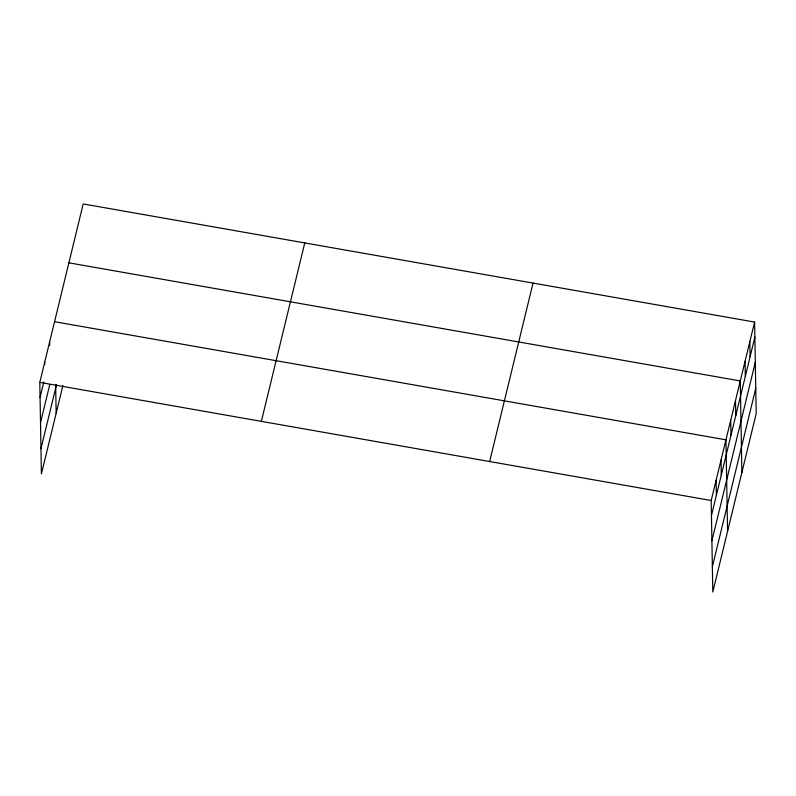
<?xml version="1.0" encoding="UTF-8"?>
<svg xmlns="http://www.w3.org/2000/svg" width="796" height="796" viewBox="0 0 796 796"><rect width="100%" height="100%" fill="white"/><g stroke="black" fill="none" stroke-linecap="round" stroke-linejoin="round"><path stroke-width="1.19" d="M62.894 385.553L41.402 473.938L39.8 382.388L83.202 203.945L754.598 322.062L756.2 413.612L712.798 592.055L711.196 500.505L754.598 322.062M40.059 397.423L43.82 381.961M40.506 422.676L49.76 384.607M40.954 448.685L56.556 384.558M261.357 421.363L304.769 242.929M489.639 461.521L533.041 283.087M711.455 515.539L754.867 337.106M711.903 540.792L755.305 362.349M712.35 566.802L755.762 388.368M68.884 262.829L740.28 380.946L741.872 472.496M54.556 321.713L725.952 439.83L727.554 531.38M39.8 382.388L711.196 500.505M749.832 341.693L750.091 356.727M745.056 361.314L745.315 376.359M735.504 400.577L735.763 415.611M730.728 420.208L730.987 435.243M721.037 460.058L721.295 475.093M716.111 480.277L716.38 495.321M55.65 384.468L56.158 413.263M49.641 341.942L49.7 345.414M44.715 362.16L44.755 364.478"/></g></svg>
